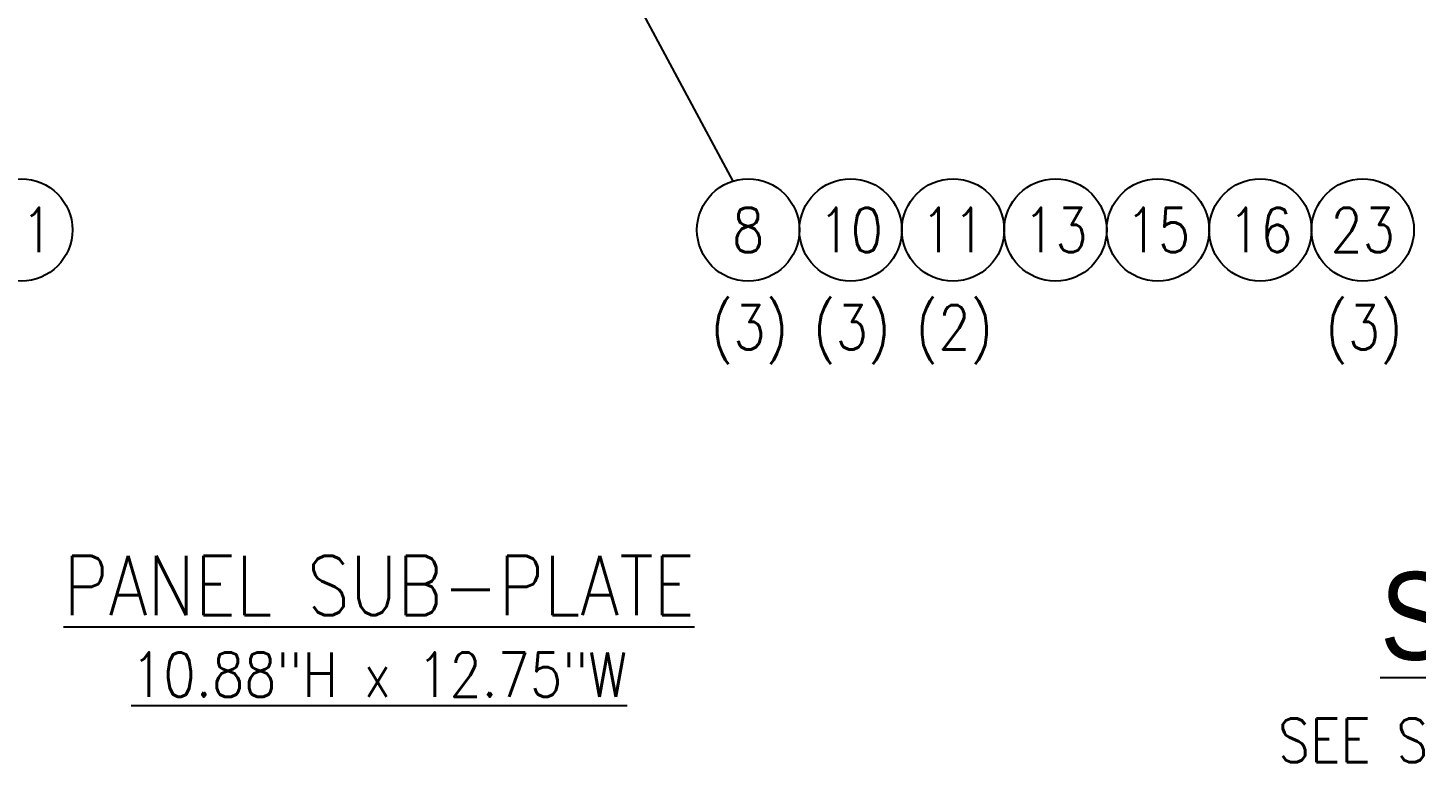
# Model space of a CAD drawing. Header units: inches. Extents: x -1 to 303, y -2 to 61.
# Drawn here: x 41.43 to 53.17, y 21 to 27.21 of the extents above; entities that cross this region are included whole.
import ezdxf
from ezdxf.enums import TextEntityAlignment as Align

# ---------------------------------------------------------------- set-up
doc = ezdxf.new("R2010")
doc.units = ezdxf.units.IN
doc.header["$LTSCALE"] = 0.75
doc.header["$MEASUREMENT"] = 0
for name, color, linetype in [('BOM_LAYER', 151, 'Continuous'), ('BOM_LAYER @ 4', 151, 'Continuous'), ('E-POWR-IDEN', 11, 'Continuous')]:
    doc.layers.add(name, color=color, linetype=linetype)
doc.layers.add('G-Anno-Sheet-Note @ 4', color=151, linetype='Continuous', lineweight=25)
doc.styles.add('Note', font='romans.shx', dxfattribs={"width": 0.75})
doc.styles.add('ROMANS', font='romans.shx', dxfattribs={"width": 0.85})

# ---------------------------------------------------------------- blocks, each defined once
blk = doc.blocks.new('Anno_Circle')
at = {"color": 0, "linetype": 'ByBlock', "lineweight": -2}
blk.add_circle((0, 0), 1.155, dxfattribs=at)
at = {"color": 0, "linetype": 'ByBlock', "lineweight": -2, "style": 'Note', "width": 0.85}
blk.add_attdef('ID', text='', height=1, dxfattribs=at).set_placement((0, 0), align=Align.MIDDLE)

msp = doc.modelspace()

# ---------------------------------------------------------------- linework, layer by layer
at = {"layer": 'BOM_LAYER', "ltscale": 2}
msp.add_line((47.3917584, 25.9129961), (46.0351449, 28.4408674), dxfattribs=at)

# ---------------------------------------------------------------- block references
at = {"layer": 'BOM_LAYER @ 4', "xscale": 0.375, "yscale": 0.375, "zscale": 0.375}
for p, values in [((41.3711147, 25.4991904), {'ID': '21'}), ((47.5196362, 25.4991904), {'ID': '8'}), ((48.3858645, 25.4991904), {'ID': '10'}), ((49.2520929, 25.4991904), {'ID': '11'}), ((50.1183212, 25.4991904), {'ID': '13'}), ((50.9845496, 25.4991904), {'ID': '15'}), ((51.8507779, 25.4991904), {'ID': '16'}), ((52.7170063, 25.4991904), {'ID': '23'})]:
    msp.add_blockref('Anno_Circle', p, dxfattribs=at).add_auto_attribs(values)

# ---------------------------------------------------------------- texts
at = {"layer": 'BOM_LAYER @ 4', "style": 'ROMANS', "width": 0.85}
for s, p in [('(3)', (47.5305008, 24.863632)), ('(3)', (48.3967291, 24.863632)), ('(2)', (49.2629575, 24.863632)), ('(3)', (52.7278709, 24.863632))]:
    msp.add_text(s, height=0.375, dxfattribs=at).set_placement(p, align=Align.TOP_CENTER)
at = {"layer": 'E-POWR-IDEN', "width": 30.538043819, "attachment_point": 8, "style": 'ROMANS'}
for s, insert, char_height in [('{\\LPANEL SUB-PLATE}', (44.3978371, 22.2416465), 0.5), ('{\\L10.88"H x 12.75"W}', (44.3978371, 21.5505754), 0.375)]:
    msp.add_mtext(s, dxfattribs=dict(at, insert=insert, char_height=char_height))
at = {"layer": 'G-Anno-Sheet-Note @ 4', "insert": (52.0001162, 22.6051171), "char_height": 0.37125, "width": 20.036833927, "attachment_point": 1, "style": 'ROMANS'}
msp.add_mtext('\\A1;{\\fArial|b0|i0|c0|p34;\\H2x;\\W1;   \\W0.85;\\LSHEET NOTES:\\H0.5x;\\P\\pi-1.485,l1.485,t1.485;}SEE SHEET PC-336AM.1.3 FOR DRAWING NOTES.{\\H2x; }', dxfattribs=at)

doc.saveas('drawing.dxf')
